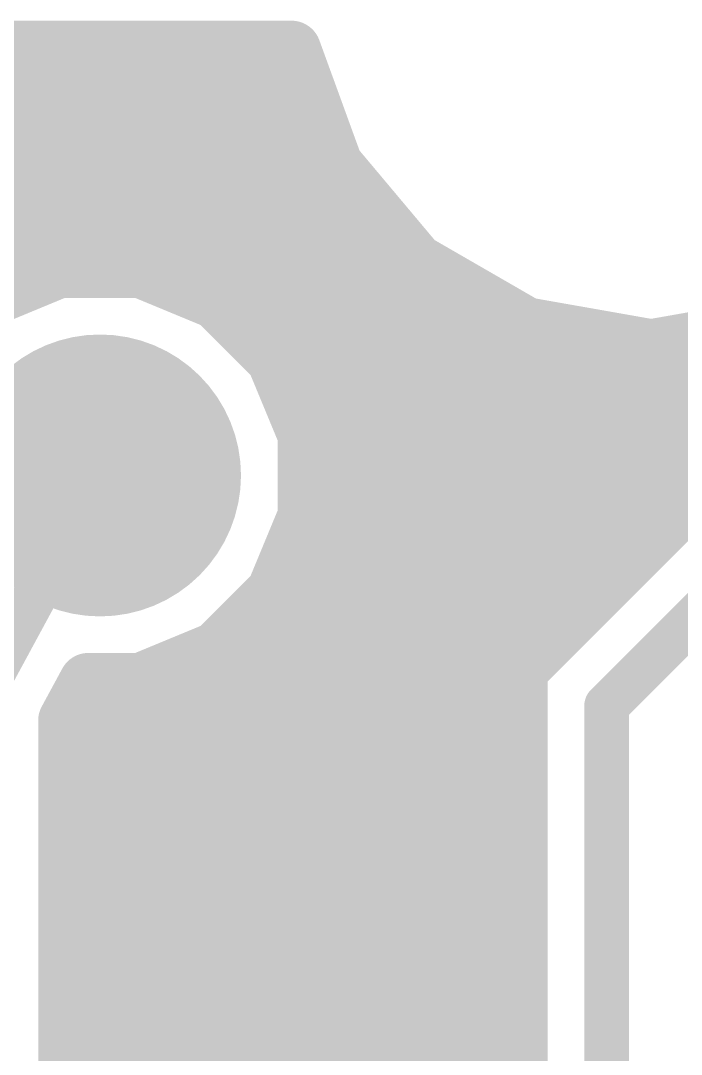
# Model space of a CAD drawing. Extents: x -40.6 to 40.6, y -25.6 to 25.6.
# Drawn here: x -33.14 to -28.62, y 18.49 to 25.57 of the extents above; entities that cross this region are included whole.
import ezdxf

# ---------------------------------------------------------------- set-up
doc = ezdxf.new("R2010")
doc.units = 0
doc.layers.add('16', color=175, linetype='CONTINUOUS')
doc.layers.add('18', color=82, linetype='CONTINUOUS')

# ---------------------------------------------------------------- blocks, each defined once
blk = doc.blocks.new('ROUNDV')
at = {"const_width": 0.5}
blk.add_lwpolyline([(0, -0.25, 1), (0, 0.25, 1), (0, -0.25)], format="xyb", dxfattribs=at)

msp = doc.modelspace()

# ---------------------------------------------------------------- linework, layer by layer
at = {"layer": '16'}
for points, const_width in [([(-38.5318, 25.3659), (-31.2906, 25.3659)], 0.4064), ([(-31.2906, 25.3659), (-31.0033, 24.5765)], 0.4064), ([(-38.9094, 25.1968), (-31.2291, 25.1968)], 0.4064), ([(-25.9429, 24.9261), (-29.7394, 21.1296)], 0.4064), ([(-37.7338, 24.7904), (-31.0811, 24.7904)], 0.4064), ([(-31.0033, 24.5765), (-31.0033, 24.5765)], 0.4064), ([(-31.0033, 24.5765), (-30.4428, 23.9085)], 0.4064), ([(-37.2705, 24.384), (-30.8418, 24.384)], 0.4064), ([(-29.1338, 20.8788), (-25.6921, 24.3205)], 0.3048), ([(-37.084, 23.9776), (-30.5008, 23.9776)], 0.4064), ([(-32.8831, 23.8734), (-33.4045, 23.6575)], 0.4064), ([(-32.3189, 23.8734), (-32.8831, 23.8734)], 0.4064), ([(-31.7975, 23.6575), (-32.3189, 23.8734)], 0.4064), ([(-30.4428, 23.9085), (-30.4428, 23.9085)], 0.4064), ([(-30.4428, 23.9085), (-30.4428, 23.9085)], 0.4064), ([(-30.4428, 23.9085), (-29.6877, 23.4726)], 0.4064), ([(-31.3985, 23.2585), (-31.7975, 23.6575)], 0.4064), ([(-31.7113, 23.5712), (-29.8585, 23.5712)], 0.4064), ([(-29.6877, 23.4726), (-29.6877, 23.4726)], 0.4064), ([(-29.6877, 23.4726), (-28.829, 23.3212)], 0.4064), ([(-28.829, 23.3212), (-27.9703, 23.4726)], 0.4064), ([(-28.829, 23.3212), (-28.829, 23.3212)], 0.4064), ([(-31.1826, 22.7371), (-31.3985, 23.2585)], 0.4064), ([(-31.3597, 23.1648), (-27.7042, 23.1648)], 0.4064), ([(-31.1914, 22.7584), (-28.1106, 22.7584)], 0.4064), ([(-31.1826, 22.1729), (-31.1826, 22.7371)], 0.4064), ([(-33.4264, 20.9296), (-32.601, 22.455)], 0.3048), ([(-31.1826, 22.352), (-28.517, 22.352)], 0.4064), ([(-31.3985, 21.6515), (-31.1826, 22.1729)], 0.4064), ([(-31.2767, 21.9456), (-28.9234, 21.9456)], 0.4064), ([(-31.7975, 21.2525), (-31.3985, 21.6515)], 0.4064), ([(-31.5109, 21.5392), (-29.3298, 21.5392)], 0.4064), ([(-32.3189, 21.0366), (-31.7975, 21.2525)], 0.4064), ([(-32.0866, 21.1328), (-29.7362, 21.1328)], 0.4064), ([(-29.7394, 21.1296), (-29.7394, 11.5602)], 0.4064), ([(-32.8208, 20.7763), (-32.6799, 21.0366)], 0.4064), ([(-32.6799, 21.0366), (-32.3189, 21.0366)], 0.4064), ([(-29.1338, 12.2174), (-29.1338, 20.8788)], 0.3048), ([(-32.8208, 11.5538), (-32.8208, 20.7763)], 0.4064), ([(-32.8208, 20.7264), (-29.7394, 20.7264)], 0.4064), ([(-32.8208, 20.32), (-29.7394, 20.32)], 0.4064), ([(-32.8208, 19.9136), (-29.7394, 19.9136)], 0.4064), ([(-32.8208, 19.5072), (-29.7394, 19.5072)], 0.4064), ([(-32.8208, 19.1008), (-29.7394, 19.1008)], 0.4064), ([(-32.8208, 18.6944), (-29.7394, 18.6944)], 0.4064), ([(-32.8208, 18.288), (-29.7394, 18.288)], 0.4064)]:
    msp.add_lwpolyline(points, dxfattribs=dict(at, const_width=const_width))
for points, const_width in [([(-31.1951, 25.4006, 1), (-31.3861, 25.3312)], 0.2032), ([(-31.2906, 25.2643, 1), (-31.2906, 25.4675)], 0.2032), ([(-31.2291, 25.0952, 1), (-31.2291, 25.2984)], 0.2032), ([(-31.0811, 24.6888, 1), (-31.0811, 24.892)], 0.2032), ([(-30.9017, 24.5765, 1), (-31.1049, 24.5765)], 0.2032), ([(-30.9254, 24.6418, 1), (-31.0811, 24.5112)], 0.2032), ([(-31.0988, 24.5417, 1), (-30.9078, 24.6112)], 0.2032), ([(-31.1049, 24.5765, 1), (-30.9017, 24.5765)], 0.2032), ([(-30.8418, 24.2824, 1), (-30.8418, 24.4856)], 0.2032), ([(-30.5008, 23.876, 1), (-30.5008, 24.0792)], 0.2032), ([(-32.8831, 23.975, 1), (-32.8831, 23.7718)], 0.2032), ([(-32.8443, 23.7795, 1), (-32.922, 23.9673)], 0.2032), ([(-32.28, 23.9673, 1), (-32.3577, 23.7795)], 0.2032), ([(-32.3189, 23.7718, 1), (-32.3189, 23.975)], 0.2032), ([(-30.3412, 23.9085, 1), (-30.5444, 23.9085)], 0.2032), ([(-30.4428, 24.0101, 1), (-30.4428, 23.8069)], 0.2032), ([(-30.392, 23.9965, 1), (-30.4936, 23.8205)], 0.2032), ([(-30.5206, 23.8432, 1), (-30.365, 23.9738)], 0.2032), ([(-30.4428, 23.8069, 1), (-30.4428, 24.0101)], 0.2032), ([(-30.5444, 23.9085, 1), (-30.3412, 23.9085)], 0.2032), ([(-31.7257, 23.7293, 1), (-31.8694, 23.5856)], 0.2032), ([(-31.8364, 23.5636, 1), (-31.7587, 23.7513)], 0.2032), ([(-31.7113, 23.6728, 1), (-31.7113, 23.4696)], 0.2032), ([(-29.8585, 23.4696, 1), (-29.8585, 23.6728)], 0.2032), ([(-29.6877, 23.5742, 1), (-29.6877, 23.371)], 0.2032), ([(-29.67, 23.5726, 1), (-29.7053, 23.3725)], 0.2032), ([(-29.7385, 23.3846, 1), (-29.6369, 23.5606)], 0.2032), ([(-29.6877, 23.371, 1), (-29.6877, 23.5742)], 0.2032), ([(-28.829, 23.4228, 1), (-28.829, 23.2196)], 0.2032), ([(-28.8466, 23.4212, 1), (-28.8114, 23.2211)], 0.2032), ([(-28.8466, 23.2211, 1), (-28.8114, 23.4212)], 0.2032), ([(-28.829, 23.2196, 1), (-28.829, 23.4228)], 0.2032), ([(-31.3047, 23.2973, 1), (-31.4924, 23.2196)], 0.2032), ([(-31.4704, 23.1866, 1), (-31.3267, 23.3303)], 0.2032), ([(-31.3597, 23.2664, 1), (-31.3597, 23.0632)], 0.2032), ([(-31.1914, 22.86, 1), (-31.1914, 22.6568)], 0.2032), ([(-31.081, 22.7371, 1), (-31.2842, 22.7371)], 0.2032), ([(-31.2765, 22.6983, 1), (-31.0887, 22.776)], 0.2032), ([(-32.534, 22.4187, 1), (-32.668, 22.4913)], 0.1524), ([(-31.1826, 22.4536, 1), (-31.1826, 22.2504)], 0.2032), ([(-31.0887, 22.134, 1), (-31.2765, 22.2117)], 0.2032), ([(-31.2842, 22.1729, 1), (-31.081, 22.1729)], 0.2032), ([(-31.2767, 22.0472, 1), (-31.2767, 21.844)], 0.2032), ([(-28.9234, 21.844, 1), (-28.9234, 22.0472)], 0.2032), ([(-31.3267, 21.5797, 1), (-31.4704, 21.7234)], 0.2032), ([(-31.5109, 21.6408, 1), (-31.5109, 21.4376)], 0.2032), ([(-31.4924, 21.6904, 1), (-31.3047, 21.6127)], 0.2032), ([(-29.3298, 21.4376, 1), (-29.3298, 21.6408)], 0.2032), ([(-31.7587, 21.1587, 1), (-31.8364, 21.3464)], 0.2032), ([(-31.8694, 21.3244, 1), (-31.7257, 21.1807)], 0.2032), ([(-32.0866, 21.2344, 1), (-32.0866, 21.0312)], 0.2032), ([(-29.6378, 21.1296, 1), (-29.841, 21.1296)], 0.2032), ([(-29.7362, 21.0312, 1), (-29.7362, 21.2344)], 0.2032), ([(-32.6799, 21.1382, 1), (-32.6799, 20.935)], 0.2032), ([(-32.5906, 20.9882, 1), (-32.7693, 21.085)], 0.2032), ([(-32.3189, 20.935, 1), (-32.3189, 21.1382)], 0.2032), ([(-29.8112, 21.2015, 1), (-29.6676, 21.0578)], 0.2032), ([(-32.3577, 21.1305, 1), (-32.28, 20.9427)], 0.2032), ([(-29.0576, 20.8788, 1), (-29.21, 20.8788)], 0.1524), ([(-32.7192, 20.7763, 1), (-32.9224, 20.7763)], 0.2032), ([(-29.1877, 20.9327, 1), (-29.0799, 20.8249)], 0.1524), ([(-32.8208, 20.828, 1), (-32.8208, 20.6248)], 0.2032), ([(-32.9102, 20.8246, 1), (-32.7314, 20.7279)], 0.2032), ([(-29.7394, 20.6248, 1), (-29.7394, 20.828)], 0.2032), ([(-32.8208, 20.4216, 1), (-32.8208, 20.2184)], 0.2032), ([(-29.7394, 20.2184, 1), (-29.7394, 20.4216)], 0.2032), ([(-32.8208, 20.0152, 1), (-32.8208, 19.812)], 0.2032), ([(-29.7394, 19.812, 1), (-29.7394, 20.0152)], 0.2032), ([(-32.8208, 19.6088, 1), (-32.8208, 19.4056)], 0.2032), ([(-29.7394, 19.4056, 1), (-29.7394, 19.6088)], 0.2032), ([(-32.8208, 19.2024, 1), (-32.8208, 18.9992)], 0.2032), ([(-29.7394, 18.9992, 1), (-29.7394, 19.2024)], 0.2032), ([(-32.8208, 18.796, 1), (-32.8208, 18.5928)], 0.2032), ([(-29.7394, 18.5928, 1), (-29.7394, 18.796)], 0.2032), ([(-32.8208, 18.3896, 1), (-32.8208, 18.1864)], 0.2032), ([(-29.7394, 18.1864, 1), (-29.7394, 18.3896)], 0.2032)]:
    msp.add_lwpolyline(points, format="xyb", dxfattribs=dict(at, const_width=const_width))

# ---------------------------------------------------------------- block references
at = {"layer": '18', "xscale": 1.9304, "yscale": 1.9304}
msp.add_blockref('ROUNDV', (-32.601, 22.455), dxfattribs=at)

doc.saveas('drawing.dxf')
